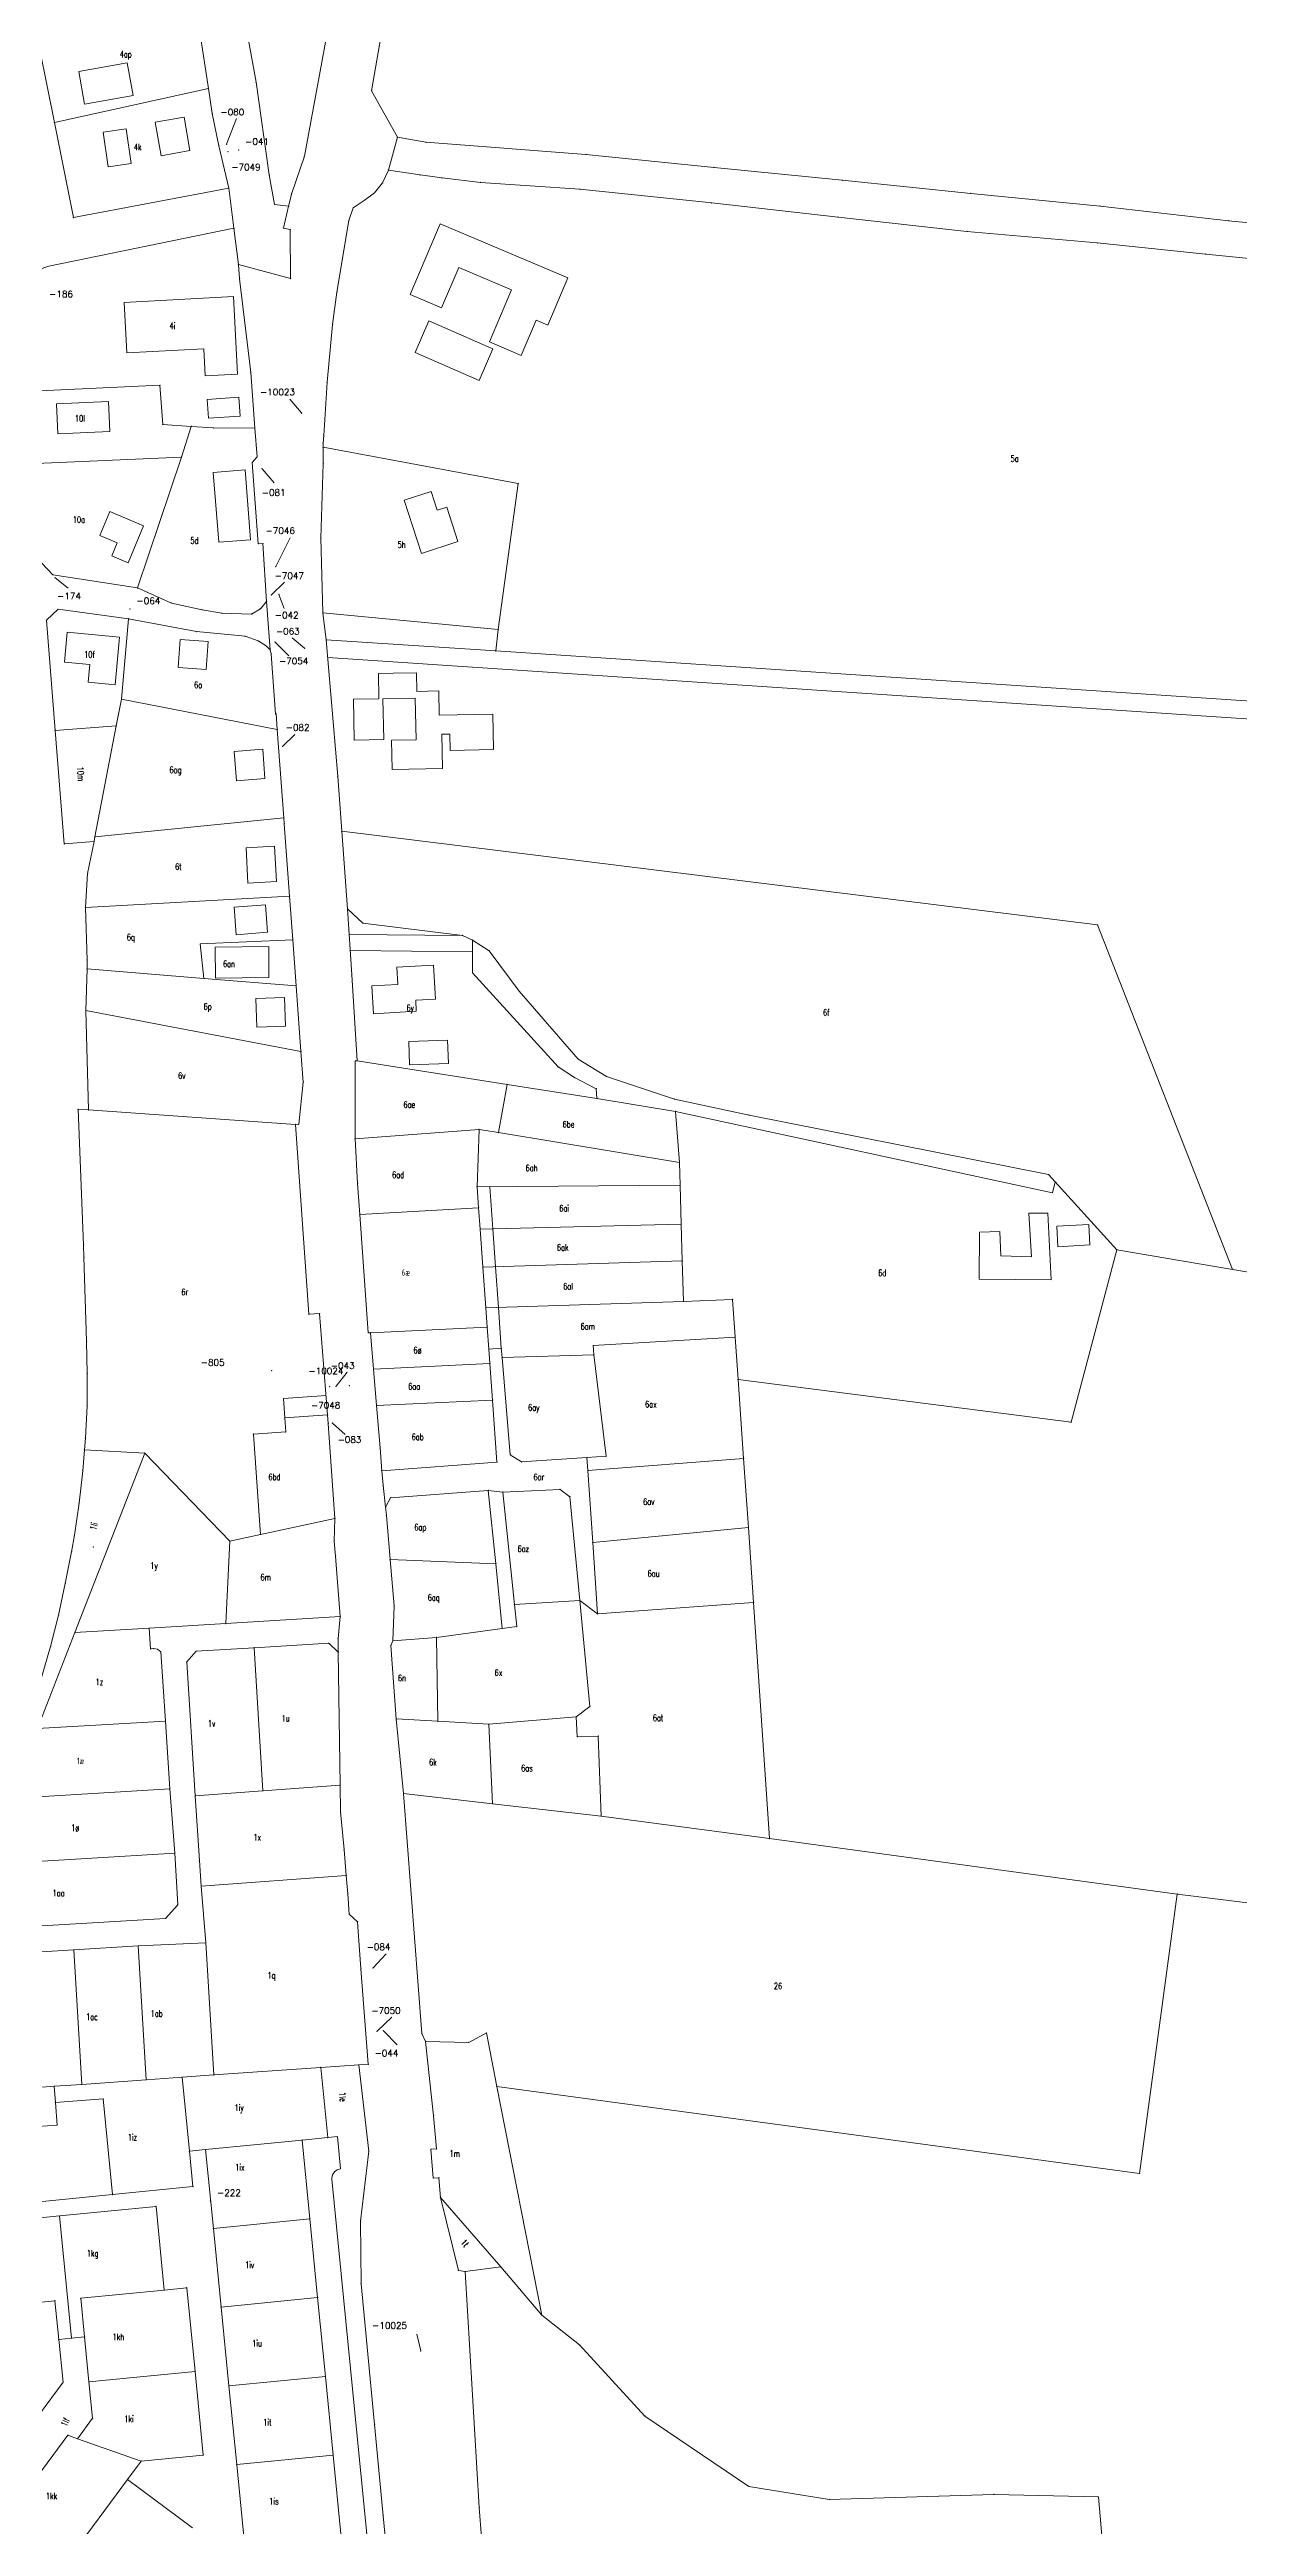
# Model space of a CAD drawing. Header units: millimetres. Extents: x 672113 to 680957, y 6130092 to 6137781.
# Drawn here: x 674894 to 675262, y 6130582 to 6131348 of the extents above; entities that cross this region are included whole.
import ezdxf

# ---------------------------------------------------------------- set-up
doc = ezdxf.new("R2010")
doc.units = ezdxf.units.MM
doc.header["$LTSCALE"] = 0.5
for name, color, linetype, lineweight in [('bygning', 1, 'Continuous', 5), ('MILJOE', 1, 'Continuous', 5), ('OPTAGETVEJ', 1, 'Continuous', 5), ('skel', 142, 'Continuous', 5), ('SKELKREDS', 1, 'Continuous', 5), ('SKELPKT', 1, 'Continuous', 5)]:
    doc.layers.add(name, color=color, linetype=linetype, lineweight=lineweight)
for name, color, linetype, lineweight, plot in [('FIKS_PILE', 9, 'Continuous', 5, False), ('FIKS_TEKST', 6, 'Continuous', 5, False), ('FIKSPUNKT', 1, 'Continuous', 5, False)]:
    doc.layers.add(name, color=color, linetype=linetype, lineweight=lineweight, plot=plot)
doc.layers.add('MATRNR', color=12, linetype='Continuous')
doc.styles.get("Standard").update_dxf_attribs({"font": 'romans.shx', "width": 0.75})

# ---------------------------------------------------------------- blocks, each defined once
blk = doc.blocks.new('270552_270552.DWG_FMEBLOCK24')
at = {"layer": 'FIKS_PILE', "color": 6}
blk.add_line((1.99, -1.59), (-1.99, 1.59), dxfattribs=at)
blk = doc.blocks.new('270552_270552.DWG_FMEBLOCK25')
at = {"layer": 'FIKS_PILE', "color": 6}
blk.add_line((1.88, -2.16), (-1.88, 2.16), dxfattribs=at)
blk = doc.blocks.new('270552_270552.DWG_FMEBLOCK26')
at = {"layer": 'FIKS_PILE', "color": 6}
blk.add_line((1.98, 1.92), (-1.98, -1.92), dxfattribs=at)
blk = doc.blocks.new('270552_270552.DWG_FMEBLOCK27')
at = {"layer": 'FIKS_PILE', "color": 6}
blk.add_line((2.12, -2.12), (-2.12, 2.12), dxfattribs=at)
blk = doc.blocks.new('270552_270552.DWG_FMEBLOCK28')
at = {"layer": 'FIKS_PILE', "color": 6}
blk.add_line((2.23, 4.45), (-2.23, -4.45), dxfattribs=at)
blk = doc.blocks.new('270552_270552.DWG_FMEBLOCK29')
at = {"layer": 'FIKS_PILE', "color": 6}
blk.add_line((0.8, -2.16), (-0.8, 2.16), dxfattribs=at)
blk = doc.blocks.new('270552_270552.DWG_FMEBLOCK30')
at = {"layer": 'FIKS_PILE', "color": 6}
blk.add_line((1.88, 1.79), (-1.88, -1.79), dxfattribs=at)
blk = doc.blocks.new('270552_270552.DWG_FMEBLOCK31')
at = {"layer": 'FIKS_PILE', "color": 6}
blk.add_line((-1.93, 1.59), (1.93, -1.59), dxfattribs=at)
blk = doc.blocks.new('270552_270552.DWG_FMEBLOCK39')
at = {"layer": 'FIKS_PILE', "color": 6}
blk.add_line((-0.61, 2.62), (0.61, -2.62), dxfattribs=at)
blk = doc.blocks.new('270552_270552.DWG_FMEBLOCK40')
at = {"layer": 'FIKS_PILE', "color": 6}
blk.add_line((2.11, -2.16), (-2.11, 2.16), dxfattribs=at)
blk = doc.blocks.new('270552_270552.DWG_FMEBLOCK41')
at = {"layer": 'FIKS_PILE', "color": 6}
blk.add_line((2.26, 2.16), (-2.26, -2.16), dxfattribs=at)
blk = doc.blocks.new('270552_270552.DWG_FMEBLOCK42')
at = {"layer": 'FIKS_PILE', "color": 6}
blk.add_line((2.01, 2.16), (-2.01, -2.16), dxfattribs=at)
blk = doc.blocks.new('270552_270552.DWG_FMEBLOCK45')
at = {"layer": 'FIKS_PILE', "color": 6}
blk.add_line((1.96, -1.71), (-1.96, 1.71), dxfattribs=at)
blk = doc.blocks.new('270552_270552.DWG_FMEBLOCK46')
at = {"layer": 'FIKS_PILE', "color": 6}
blk.add_line((1.69, 2.16), (-1.69, -2.16), dxfattribs=at)
blk = doc.blocks.new('270552_270552.DWG_FMEBLOCK64')
at = {"layer": 'FIKS_PILE', "color": 6}
blk.add_line((1.55, 3.96), (-1.55, -3.96), dxfattribs=at)
blk = doc.blocks.new('270552_270552.DWG_FMEBLOCK66')
at = {"layer": 'FIKS_PILE', "color": 6}
blk.add_line((-1.8, 2.16), (1.8, -2.16), dxfattribs=at)

msp = doc.modelspace()

# ---------------------------------------------------------------- linework, layer by layer
at = {"layer": 'bygning'}
for points in [[(674904.92, 6131331.58, 47.91), (674919.94, 6131334.24, 47.91), (674918.15, 6131344.35, 47.9), (674903.13, 6131341.69, 47.9)], [(674917.82, 6131323.85, 48.7), (674910.69, 6131322.83, 48.15), (674912.22, 6131312.11, 48.08), (674919.35, 6131313.13, 48.76)], [(674926.75, 6131325.96, 49.19), (674928.6, 6131315.56, 49.31), (674937.56, 6131317.15, 50.03), (674935.71, 6131327.55, 50.02)], [(675015.47, 6131268.52, 49.45), (675020.75, 6131280.99, 49.44), (675037.14, 6131274.05, 49.49), (675030.31, 6131257.93, 49.5), (675040.12, 6131253.77, 49.51), (675044.73, 6131264.65, 49.5), (675048.36, 6131263.11, 48.91), (675054.56, 6131277.75, 49.24), (675014.98, 6131294.51, 49.12), (675005.72, 6131272.65, 49.13)], [(674918.05, 6131254.57, 46.71), (674941.85, 6131255.85, 47.14), (674942.3, 6131247.45, 47.07), (674952.28, 6131247.99, 47.59), (674950.99, 6131271.97, 47.55), (674917.22, 6131270.15, 46.72)], [(675007.25, 6131254.69, 50.62), (675027.04, 6131246.05, 50.62), (675031.31, 6131255.84, 50.69), (675029.89, 6131256.46, 50.69), (675011.52, 6131264.48, 50.67)], [(674912.3, 6131239.47, 42.61), (674896.25, 6131238.73, 42.32), (674896.67, 6131229.46, 42.4), (674912.73, 6131230.21, 42.41)], [(674953.14, 6131235.01, 45.77), (674952.72, 6131240.85, 45.79), (674942.9, 6131240.14, 45.76), (674943.32, 6131234.3, 45.76)], [(674944.78, 6131217.55, 43.84), (674946.45, 6131195.96, 43.86), (674956.29, 6131196.72, 43.86), (674954.62, 6131218.31, 43.97)], [(675003.85, 6131208.92, 46.83), (675009.22, 6131192.46, 46.77), (675020.53, 6131196.16, 46.41), (675017.05, 6131206.82, 46.14), (675014.11, 6131205.86, 46.61), (675012.22, 6131211.65, 46.68)], [(674912.75, 6131205.47, 42.3), (674909.61, 6131198, 42.23), (674915.06, 6131195.71, 42.29), (674913.38, 6131191.7, 42.27), (674918.39, 6131189.59, 42.27), (674923.22, 6131201.07, 42.29)], [(674899.53, 6131168.1, 38.91), (674898.68, 6131158.84, 39.02), (674906.52, 6131158.12, 39.03), (674906.02, 6131152.61, 39.03), (674914.37, 6131151.85, 39.04), (674915.72, 6131166.61, 39)], [(674942.6, 6131156.59, 40.01), (674943.18, 6131165.24, 40.99), (674934.54, 6131165.82, 40.98), (674933.95, 6131157.17, 40.99)], [(674997.27, 6131147.5, 46.39), (675007.32, 6131147.7, 46.44), (675007.58, 6131134.81, 46.4), (674999.99, 6131134.66, 46.12), (675000.18, 6131125.59, 46.36), (675015.73, 6131125.9, 47.19), (675015.52, 6131136.53, 47.39), (675018.02, 6131136.58, 49.54), (675018.12, 6131131.47, 47.94), (675031.54, 6131131.74, 47.97), (675031.32, 6131142.77, 47.55), (675014.75, 6131142.44, 47.05), (675014.6, 6131149.9, 46.27), (675007.76, 6131149.77, 46.88), (675007.64, 6131155.57, 46.67), (675000.42, 6131155.43, 46.65), (674995.9, 6131155.34, 46.64), (674996.06, 6131147.5, 46.88), (674988.13, 6131147.35, 46.17), (674988.38, 6131134.66, 46.19), (674997.53, 6131134.84, 46.19)], [(674960.1, 6131131.87, 42.65), (674951.29, 6131131.21, 42.67), (674951.97, 6131122.14, 42.68), (674960.78, 6131122.8, 42.69)], [(674963.72, 6131101.87, 41.44), (674954.92, 6131101.4, 41.49), (674955.51, 6131090.42, 41.5), (674964.3, 6131090.89, 41.5)], [(674960.89, 6131083.71, 42.1), (674951.22, 6131082.97, 42.02), (674951.87, 6131074.47, 41.89), (674961.54, 6131075.21, 42.26)], [(674945.39, 6131070.6, 38.28), (674945.49, 6131061.03, 38.39), (674962.02, 6131061.21, 39.53), (674961.92, 6131070.78, 39.63)], [(674994.37, 6131050, 42.59), (675007.63, 6131050.76, 42.67), (675007.44, 6131054.2, 42.65), (675013.55, 6131054.55, 42.29), (675012.95, 6131065.06, 41.74), (675001.63, 6131064.41, 42.27), (675001.94, 6131059.06, 42.66), (674993.88, 6131058.59, 42.61)], [(674967.12, 6131046.15, 39.6), (674966.86, 6131055, 39.59), (674957.96, 6131054.74, 39.1), (674958.21, 6131045.89, 39.13)], [(675005.56, 6131034.16, 40.66), (675017.56, 6131034.65, 40.66), (675017.26, 6131041.87, 40.66), (675005.26, 6131041.38, 40.66)], [(675181.93, 6130982.4, 49.23), (675181.88, 6130967.86, 49.24), (675204.13, 6130967.62, 49.49), (675203.09, 6130988.32, 49.5), (675197.22, 6130988.23, 49.49), (675198.04, 6130974.75, 49.5), (675188.62, 6130975.12, 49.5), (675188.23, 6130982.58, 49.49)], [(675206.24, 6130977.86, 51.11), (675216.16, 6130978.45, 51.11), (675215.79, 6130984.8, 51.11), (675205.87, 6130984.22, 51.1)]]:
    msp.add_polyline3d(points, close=True, dxfattribs=at)
at = {"layer": 'FIKSPUNKT', "color": 6}
for p in [(674948.89, 6131319.11), (674949.33, 6131316.78), (674952.61, 6131317.39), (674972.16, 6131235.89), (674959.87, 6131218.73), (674964.07, 6131188.36), (674895.78, 6131185.01), (674962.78, 6131179.65), (674965.08, 6131179.84), (674918.99, 6131175.25), (674963.86, 6131165.11), (674973.08, 6131163.13), (674966.27, 6131132.79), (674962.86, 6130939.51), (674980.83, 6130934.55), (674982.78, 6130934.7), (674986.85, 6130934.89), (674981.66, 6130923.29), (674907.59, 6130884.97), (674994.19, 6130754.63), (674995.48, 6130735.08), (674997.45, 6130735.2), (674943.9, 6130682.5), (675009.02, 6130636.06)]:
    msp.add_point(p, dxfattribs=at)
at = {"layer": 'MILJOE', "color": 7}
for points in [[(674888.81, 6131242.74), (674928.24, 6131244.52), (674929.13, 6131232.4), (674937.97, 6131231.8), (674944.79, 6131231.34), (674957.59, 6131231.27), (674956.36, 6131248.49), (674952.89, 6131277.49), (674952.55, 6131281.93), (674951.15, 6131293.1), (674893.83, 6131281.39), (674892.29, 6131280.91), (674890.88, 6131280.13), (674889.66, 6131279.08), (674888.67, 6131277.81), (674887.95, 6131276.37), (674887.54, 6131274.81), (674887.45, 6131273.2)], [(674977.67, 6130957.22), (674974.4, 6130956.99), (674970.18, 6131015.74), (674906.1, 6131020.23), (674902.91, 6131020.45), (674904.61, 6130978.42), (674904.71, 6130974.61), (674905.54, 6130948.64), (674905.78, 6130938.65), (674905.68, 6130928.65), (674905.18, 6130918.6), (674904.88, 6130914.99), (674923.55, 6130914.02), (674949.93, 6130886.78), (674959.41, 6130888.83), (674957.22, 6130919.89), (674967.23, 6130920.57), (674966.92, 6130924.9), (674980.16, 6130925.82)], [(674980.37, 6130923.19), (674980.16, 6130925.82), (674966.92, 6130924.9), (674967.23, 6130920.57), (674957.22, 6130919.89), (674959.41, 6130888.83), (674982.44, 6130893.82)]]:
    msp.add_lwpolyline(points, close=True, dxfattribs=at)
at = {"layer": 'OPTAGETVEJ', "color": 8}
for p, q in [((675032.21, 6131162.28), (674979.76, 6131165.78)), ((674980.27, 6131160.25), (674980.22, 6131160.26)), ((675504.45, 6131125.34), (674980.27, 6131160.25)), ((674986.91, 6131074.57), (675021.9, 6131074.23)), ((674987.23, 6131069.57), (675025, 6131069.2)), ((675087.87, 6131019.76), (675204.56, 6130994.6)), ((675031.33, 6130983.44), (675030.43, 6130996.42)), ((675204.56, 6130994.6), (675205.35, 6130997.97)), ((675032.15, 6130971.68), (675031.33, 6130983.44)), ((675033.03, 6130959.13), (675032.15, 6130971.68)), ((675033.91, 6130946.48), (675033.03, 6130959.13)), ((674979.68, 6130931.81), (674966.49, 6130930.89)), ((674966.92, 6130924.9), (674966.49, 6130930.89)), ((675034.16, 6130859.69), (675032.28, 6130879.75)), ((674980.2, 6130702.17), (674983.18, 6130702.47)), ((674984.17, 6130692.52), (674983.18, 6130702.47)), ((674981.67, 6130690.63), (674981.46, 6130689.56)), ((674981.48, 6130689.24), (674981.46, 6130689.56)), ((674981.48, 6130689.24), (674995.29, 6130549.39)), ((674982.25, 6130691.55), (674981.67, 6130690.63)), ((674983.12, 6130692.21), (674982.25, 6130691.55)), ((674984.17, 6130692.52), (674983.12, 6130692.21))]:
    msp.add_line(p, q, dxfattribs=at)
at = {"layer": 'skel', "color": 40}
for p, q in [((674941.89, 6131427), (674958, 6131338.3)), ((674939.31, 6131362.51), (674943.27, 6131336.43)), ((674888.75, 6131360.08), (674895.59, 6131325.84)), ((674997.44, 6131356.99), (674993.77, 6131335.7)), ((674979.85, 6131352.41), (674972.99, 6131315.42)), ((674943.27, 6131336.43), (674895.59, 6131325.84)), ((674943.27, 6131336.43), (674944.45, 6131328.67)), ((674958, 6131338.3), (674962.1, 6131309.62)), ((674993.77, 6131335.7), (675001.76, 6131321.36)), ((674895.59, 6131325.84), (674901.46, 6131296.45)), ((674944.45, 6131328.67), (674946.53, 6131318.67)), ((674949.58, 6131305.56), (674946.53, 6131318.67)), ((675001.76, 6131321.36), (674998.98, 6131311.13)), ((675001.76, 6131321.36), (675010.58, 6131319.73)), ((675010.58, 6131319.73), (675060.15, 6131315.97)), ((674962.1, 6131309.62), (674963.75, 6131300.49)), ((674969.05, 6131303.95), (674972.99, 6131315.42)), ((674998.98, 6131311.13), (674997.17, 6131307.18)), ((675008.81, 6131309.61), (674998.98, 6131311.13)), ((675015.6, 6131308.69), (675008.81, 6131309.61)), ((675027.48, 6131307.33), (675015.6, 6131308.69)), ((675060.15, 6131315.97), (675099.8, 6131311.96)), ((675099.8, 6131311.96), (675139.49, 6131308)), ((674901.46, 6131296.45), (674949.58, 6131305.56)), ((674951.15, 6131293.1), (674949.58, 6131305.56)), ((674968.09, 6131299.95), (674969.05, 6131303.95)), ((674991.5, 6131301.74), (674988.09, 6131299.49)), ((674994.69, 6131304.13), (674991.5, 6131301.74)), ((674997.17, 6131307.18), (674994.69, 6131304.13)), ((675027.48, 6131307.33), (675058.29, 6131305.2)), ((675099.07, 6131300.98), (675058.29, 6131305.2)), ((675138.21, 6131296.57), (675099.07, 6131300.98)), ((675139.49, 6131308), (675179.28, 6131303.92)), ((675179.28, 6131303.92), (675219.28, 6131299.98)), ((674951.15, 6131293.1), (674893.83, 6131281.39)), ((674952.55, 6131281.93), (674951.15, 6131293.1)), ((674963.75, 6131300.49), (674968.09, 6131299.95)), ((674966.46, 6131293.17), (674968.09, 6131299.95)), ((674968.62, 6131292.7), (674966.46, 6131293.17)), ((674986.76, 6131295.54), (674983.03, 6131273.37)), ((674988.09, 6131299.49), (674986.76, 6131295.54)), ((675178.06, 6131292.13), (675138.21, 6131296.57)), ((675219.28, 6131299.98), (675259.07, 6131295.45)), ((675259.07, 6131295.45), (675294.65, 6131292.06)), ((674968.62, 6131292.7), (674968.72, 6131277.53)), ((675218.41, 6131288.6), (675178.06, 6131292.13)), ((675252.03, 6131285.12), (675218.41, 6131288.6)), ((674952.89, 6131277.49), (674952.55, 6131281.93)), ((674968.72, 6131277.53), (674952.55, 6131281.93)), ((675277.99, 6131282.48), (675252.03, 6131285.12)), ((674956.36, 6131248.49), (674952.89, 6131277.49)), ((674981.71, 6131263.36), (674983.03, 6131273.37)), ((674980, 6131245.48), (674981.71, 6131263.36)), ((674957.59, 6131231.27), (674956.36, 6131248.49)), ((674888.81, 6131242.74), (674928.24, 6131244.52)), ((674928.24, 6131244.52), (674929.13, 6131232.4)), ((674978.95, 6131228.98), (674980, 6131245.48)), ((674929.13, 6131232.4), (674937.97, 6131231.8)), ((674937.97, 6131231.8), (674934.89, 6131222.3)), ((674937.97, 6131231.8), (674944.79, 6131231.34)), ((674944.79, 6131231.34), (674957.59, 6131231.27)), ((674958.31, 6131222.34), (674957.59, 6131231.27)), ((674978.77, 6131226.65), (674978.95, 6131228.98)), ((674978.78, 6131225.39), (674978.77, 6131226.65)), ((674978.81, 6131220.27), (674978.78, 6131225.39)), ((675039.17, 6131214.11), (674978.78, 6131225.39)), ((674934.89, 6131222.3), (674889.95, 6131220.27)), ((674934.89, 6131222.3), (674921.28, 6131181.8)), ((674956.85, 6131220.57), (674958.31, 6131222.34)), ((674956.85, 6131220.57), (674958.71, 6131195.45)), ((674978.11, 6131197.25), (674978.81, 6131220.27)), ((675033.01, 6131168.91), (675039.17, 6131214.11)), ((674958.71, 6131195.45), (674960.15, 6131195.55)), ((674960.15, 6131195.55), (674961.3, 6131177.56)), ((674978.73, 6131174.13), (674978.11, 6131197.25)), ((674891.63, 6131189.53), (674895.14, 6131185.88)), ((674895.14, 6131185.88), (674921.28, 6131181.8)), ((674921.28, 6131181.8), (674931.87, 6131177.1)), ((674896.73, 6131175.19), (674893.13, 6131171.79)), ((674893.13, 6131171.79), (674895.81, 6131137.65)), ((674918.55, 6131172.28), (674896.73, 6131175.19)), ((674918.55, 6131172.28), (674916.41, 6131147.36)), ((674918.55, 6131172.28), (674939.54, 6131168.27)), ((674931.87, 6131177.1), (674941.31, 6131175.03)), ((674941.31, 6131175.03), (674947.46, 6131173.98)), ((674956.58, 6131173.7), (674947.46, 6131173.98)), ((674959.36, 6131175.36), (674956.58, 6131173.7)), ((674961.3, 6131177.56), (674959.36, 6131175.36)), ((674961.3, 6131177.56), (674962.36, 6131162.69)), ((674979.76, 6131165.78), (674978.73, 6131174.13)), ((675033.01, 6131168.91), (674978.73, 6131174.13)), ((674939.54, 6131168.27), (674954.64, 6131166.82)), ((674954.64, 6131166.82), (674958.7, 6131165.42)), ((674958.7, 6131165.42), (674961.17, 6131163.85)), ((674961.17, 6131163.85), (674962.36, 6131162.69)), ((674962.36, 6131162.69), (674962.71, 6131161.32)), ((674983.3, 6131123.48), (674979.76, 6131165.78)), ((675032.21, 6131162.28), (675033.01, 6131168.91)), ((674962.71, 6131161.32), (674964.07, 6131142.82)), ((675369.64, 6131139.81), (675032.21, 6131162.28)), ((674916.41, 6131147.36), (674914.74, 6131139.1)), ((674916.41, 6131147.36), (674964.58, 6131137.97)), ((674964.07, 6131142.82), (674964.22, 6131142.83)), ((674964.22, 6131142.83), (674964.58, 6131137.97)), ((674914.74, 6131139.1), (674895.81, 6131137.65)), ((674898.65, 6131102.59), (674895.81, 6131137.65)), ((674914.74, 6131139.1), (674908.13, 6131104.74)), ((674964.58, 6131137.97), (674966.6, 6131110.67)), ((674984.56, 6131106.5), (674983.3, 6131123.48)), ((674908.13, 6131104.74), (674966.6, 6131110.67)), ((674966.6, 6131110.67), (674966.73, 6131108.81)), ((674898.65, 6131102.59), (674907.86, 6131103.3)), ((674907.86, 6131103.3), (674905.86, 6131093.46)), ((674908.13, 6131104.74), (674907.86, 6131103.3)), ((674966.73, 6131108.81), (674968.38, 6131086.43)), ((674986.36, 6131082.46), (674984.56, 6131106.5)), ((674984.56, 6131106.5), (675218.52, 6131077.51)), ((674905.86, 6131093.46), (674905.2, 6131082.86)), ((674968.38, 6131086.43), (674905.2, 6131082.86)), ((674968.38, 6131086.43), (674969.37, 6131072.91)), ((674905.2, 6131082.86), (674905.72, 6131066.6)), ((674987.66, 6131062.01), (674986.36, 6131082.46)), ((674986.36, 6131082.46), (674991.09, 6131078.05)), ((674940.73, 6131071.6), (674969.37, 6131072.91)), ((674941.89, 6131060.96), (674940.73, 6131071.6)), ((674969.37, 6131072.91), (674970.42, 6131058.65)), ((674991.09, 6131078.05), (675021.9, 6131074.23)), ((675021.9, 6131074.23), (675025.06, 6131072.81)), ((675025.03, 6131062.66), (675025.06, 6131072.81)), ((675025.06, 6131072.81), (675030.16, 6131069.49)), ((675218.52, 6131077.51), (675260.32, 6130970.88)), ((674905.7, 6131063.88), (674905.37, 6131050.97)), ((674905.72, 6131066.6), (674905.7, 6131063.88)), ((674941.89, 6131060.96), (674905.7, 6131063.88)), ((675030.16, 6131069.49), (675039.47, 6131056.99)), ((674970.42, 6131058.65), (674941.89, 6131060.96)), ((674970.42, 6131058.65), (674971.91, 6131038.31)), ((674989.31, 6131035.46), (674987.66, 6131062.01)), ((675051.5, 6131033.56), (675025.03, 6131062.66)), ((675039.47, 6131056.99), (675057.77, 6131035.96)), ((674905.37, 6131050.97), (674971.91, 6131038.31)), ((674905.37, 6131050.97), (674906.1, 6131020.23)), ((674971.91, 6131038.31), (674972.61, 6131028.83)), ((674988.68, 6131011.27), (674988.71, 6131035.38)), ((674988.71, 6131035.38), (674989.31, 6131035.46)), ((674989.31, 6131035.46), (675035.72, 6131028.15)), ((675056.62, 6131030.24), (675051.5, 6131033.56)), ((675057.77, 6131035.96), (675066.49, 6131030.62)), ((674972.61, 6131028.83), (674971.22, 6131015.81)), ((675035.72, 6131028.15), (675033.02, 6131013.23)), ((675035.72, 6131028.15), (675063.55, 6131023.77)), ((675063.33, 6131026.81), (675056.62, 6131030.24)), ((675063.55, 6131023.77), (675063.33, 6131026.81)), ((675066.49, 6131030.62), (675087.54, 6131023.58)), ((674902.91, 6131020.45), (674904.61, 6130978.42)), ((674906.1, 6131020.23), (674902.91, 6131020.45)), ((674906.1, 6131020.23), (674970.18, 6131015.74)), ((675063.55, 6131023.77), (675087.87, 6131019.76)), ((675087.54, 6131023.58), (675110.64, 6131018.63)), ((675087.87, 6131019.76), (675089.06, 6131003.99)), ((675110.64, 6131018.63), (675203.38, 6131000.2)), ((674971.22, 6131015.81), (674970.18, 6131015.74)), ((674970.18, 6131015.74), (674974.4, 6130956.99)), ((674988.68, 6131011.27), (675027.04, 6131014.21)), ((674989.44, 6130997.5), (674988.68, 6131011.27)), ((675026.46, 6130996.44), (675027.04, 6131014.21)), ((675027.04, 6131014.21), (675033.02, 6131013.23)), ((675033.02, 6131013.23), (675089.06, 6131003.99)), ((675089.06, 6131003.99), (675089.26, 6130996.93)), ((674990.13, 6130987.83), (674989.44, 6130997.5)), ((675026.46, 6130996.44), (675089.26, 6130996.93)), ((675026.46, 6130996.44), (675026.92, 6130989.98)), ((675089.26, 6130996.93), (675089.61, 6130984.83)), ((675203.38, 6131000.2), (675224.52, 6130976.96)), ((674990.13, 6130987.83), (675026.92, 6130989.98)), ((674992.74, 6130951.24), (674990.13, 6130987.83)), ((675027.4, 6130983.35), (675026.92, 6130989.98)), ((675089.61, 6130984.83), (675027.4, 6130983.35)), ((675028.25, 6130971.56), (675027.4, 6130983.35)), ((675089.61, 6130984.83), (675089.93, 6130973.5)), ((674904.61, 6130978.42), (674904.71, 6130974.61)), ((674904.71, 6130974.61), (674905.54, 6130948.64)), ((675089.93, 6130973.5), (675028.25, 6130971.56)), ((675029.16, 6130959.01), (675028.25, 6130971.56)), ((675089.93, 6130973.5), (675090.29, 6130960.96)), ((675224.52, 6130976.96), (675210.31, 6130923.58)), ((675260.32, 6130970.88), (675224.52, 6130976.96)), ((675483.36, 6130933.37), (675260.32, 6130970.88)), ((674974.4, 6130956.99), (674977.67, 6130957.22)), ((674977.67, 6130957.22), (674980.16, 6130925.82)), ((675090.29, 6130960.96), (675029.16, 6130959.01)), ((675029.59, 6130953), (675029.16, 6130959.01)), ((675105.52, 6130961.57), (675090.29, 6130960.96)), ((675105.52, 6130961.57), (675106.33, 6130949.92)), ((674905.54, 6130948.64), (674905.78, 6130938.65)), ((674993.48, 6130951.29), (674992.74, 6130951.24)), ((674993.48, 6130951.29), (675029.59, 6130953)), ((674994.41, 6130940.03), (674993.48, 6130951.29)), ((675030.08, 6130946.2), (675029.59, 6130953)), ((675062.4, 6130947.29), (675106.33, 6130949.92)), ((675106.33, 6130949.92), (675107.24, 6130936.82)), ((674994.41, 6130940.03), (675030.4, 6130941.71)), ((675033.91, 6130946.48), (675030.08, 6130946.2)), ((675030.4, 6130941.71), (675030.08, 6130946.2)), ((675031.22, 6130930.42), (675030.4, 6130941.71)), ((675033.91, 6130946.48), (675034.16, 6130943.56)), ((675062.62, 6130944.46), (675034.16, 6130943.56)), ((675036.7, 6130913.49), (675034.16, 6130943.56)), ((675062.62, 6130944.46), (675062.4, 6130947.29)), ((675062.62, 6130944.46), (675066.37, 6130913.04)), ((674905.78, 6130938.65), (674905.68, 6130928.65)), ((674995.34, 6130928.72), (674994.41, 6130940.03)), ((675108.94, 6130912.35), (675107.24, 6130936.82)), ((675210.31, 6130923.58), (675107.24, 6130936.82)), ((674905.68, 6130928.65), (674905.18, 6130918.6)), ((674966.92, 6130924.9), (674980.16, 6130925.82)), ((674980.16, 6130925.82), (674980.37, 6130923.19)), ((674995.34, 6130928.72), (675031.22, 6130930.42)), ((674995.34, 6130928.72), (674996.41, 6130915.6)), ((675032.6, 6130911.23), (675031.22, 6130930.42)), ((674904.88, 6130914.99), (674905.18, 6130918.6)), ((674957.22, 6130919.89), (674967.23, 6130920.57)), ((674959.41, 6130888.83), (674957.22, 6130919.89)), ((674967.23, 6130920.57), (674966.92, 6130924.9)), ((674980.37, 6130923.19), (674982.44, 6130893.82)), ((674923.55, 6130914.02), (674901.92, 6130858.45)), ((674904.36, 6130908.56), (674904.88, 6130914.99)), ((674904.88, 6130914.99), (674923.55, 6130914.02)), ((674949.93, 6130886.78), (674923.55, 6130914.02)), ((674996.41, 6130915.6), (674996.93, 6130908.57)), ((674996.93, 6130908.57), (675032.6, 6130911.23)), ((675036.7, 6130913.49), (675040.23, 6130911.27)), ((675040.23, 6130911.27), (675060.45, 6130912.64)), ((675066.37, 6130913.04), (675060.45, 6130912.64)), ((675060.45, 6130912.64), (675060.73, 6130908.61)), ((675108.94, 6130912.35), (675060.73, 6130908.61)), ((675110.42, 6130890.98), (675108.94, 6130912.35)), ((674903.21, 6130898.55), (674904.36, 6130908.56)), ((674996.93, 6130908.57), (674997.32, 6130904.04)), ((674997.32, 6130904.04), (674998.09, 6130897.23)), ((674999.64, 6130900.2), (675029.92, 6130902.49)), ((675032.28, 6130879.75), (675029.92, 6130902.49)), ((675029.92, 6130902.49), (675034.43, 6130901.93)), ((675052.15, 6130902.77), (675034.43, 6130901.93)), ((675052.15, 6130902.77), (675055.19, 6130900.53)), ((675062.25, 6130886.34), (675060.73, 6130908.61)), ((674901.76, 6130888.58), (674903.21, 6130898.55)), ((674999.64, 6130900.2), (674998.09, 6130897.23)), ((674998.09, 6130897.23), (674998.36, 6130894.79)), ((674998.36, 6130894.79), (674999.52, 6130881.12)), ((675034.43, 6130901.93), (675038.02, 6130867.11)), ((675055.19, 6130900.53), (675058.25, 6130868.39)), ((674900.92, 6130883.5), (674901.76, 6130888.58)), ((674948.62, 6130861.27), (674949.93, 6130886.78)), ((674959.41, 6130888.83), (674949.93, 6130886.78)), ((674982.44, 6130893.82), (674959.41, 6130888.83)), ((674982.44, 6130893.82), (674982.21, 6130886.78)), ((674982.21, 6130886.78), (674982.61, 6130882.15)), ((675110.42, 6130890.98), (675062.25, 6130886.34)), ((675112.04, 6130867.74), (675110.42, 6130890.98)), ((674900.92, 6130883.5), (674898.97, 6130873.7)), ((674982.61, 6130882.15), (674984.1, 6130863.41)), ((674999.52, 6130881.12), (675032.28, 6130879.75)), ((674999.52, 6130881.12), (675000.75, 6130866.74)), ((675063.76, 6130864.26), (675062.25, 6130886.34)), ((674898.97, 6130873.7), (674896.89, 6130863.89)), ((674896.89, 6130863.89), (674894.41, 6130854.19)), ((675000.75, 6130866.74), (675000.4, 6130855.94)), ((675058.25, 6130868.39), (675038.02, 6130867.11)), ((675038.72, 6130860.3), (675038.02, 6130867.11)), ((675063.76, 6130864.26), (675058.25, 6130868.39)), ((675061.37, 6130835.58), (675058.25, 6130868.39)), ((675112.04, 6130867.74), (675063.76, 6130864.26)), ((675116.93, 6130794.71), (675112.04, 6130867.74)), ((674890.37, 6130828.73), (674901.92, 6130858.45)), ((674924.91, 6130859.82), (674901.92, 6130858.45)), ((674924.91, 6130859.82), (674948.62, 6130861.27)), ((674924.91, 6130859.82), (674925.34, 6130853.43)), ((674984.1, 6130863.41), (674948.62, 6130861.27)), ((674984.1, 6130863.41), (674983.41, 6130856.59)), ((674983.41, 6130856.59), (674983.46, 6130852.43)), ((675000.4, 6130855.94), (675013.88, 6130856.95)), ((675038.72, 6130860.3), (675013.88, 6130856.95)), ((675013.88, 6130856.95), (675014.34, 6130831.03)), ((674894.41, 6130854.19), (674891.63, 6130844.59)), ((674925.34, 6130853.43), (674926.34, 6130853.5)), ((674926.34, 6130853.5), (674927.51, 6130853.28)), ((674927.51, 6130853.28), (674928.51, 6130852.49)), ((674928.51, 6130852.49), (674929.95, 6130831.09)), ((674936.58, 6130849.4), (674939.43, 6130852.66)), ((674939.2, 6130807.93), (674936.58, 6130849.4)), ((674939.43, 6130852.66), (674957.4, 6130853.76)), ((674957.4, 6130853.76), (674980.5, 6130855.17)), ((674960.13, 6130809.49), (674957.4, 6130853.76)), ((674980.5, 6130855.17), (674983.46, 6130852.43)), ((674983.46, 6130852.43), (674984.02, 6130811.26)), ((675000.4, 6130855.94), (674999.76, 6130854.44)), ((674999.76, 6130854.44), (675001.44, 6130831.8)), ((675057.12, 6130832.4), (675061.37, 6130835.58)), ((674890.37, 6130828.73), (674929.95, 6130831.09)), ((674929.95, 6130831.09), (674931.32, 6130810.14)), ((675001.44, 6130831.8), (675003.71, 6130808.65)), ((675014.34, 6130831.03), (675001.44, 6130831.8)), ((675030.06, 6130830.08), (675014.34, 6130831.03)), ((675057.12, 6130832.4), (675030.06, 6130830.08)), ((675030.06, 6130830.08), (675031.22, 6130805.5)), ((675057.12, 6130832.4), (675057.47, 6130826.29)), ((675057.47, 6130826.29), (675063.95, 6130826.43)), ((675063.95, 6130826.43), (675064.83, 6130801.65)), ((674931.32, 6130810.14), (674882.01, 6130807.15)), ((674931.32, 6130810.14), (674932.83, 6130790.19)), ((674960.13, 6130809.49), (674984.02, 6130811.26)), ((674984.02, 6130811.26), (674984.18, 6130802.95)), ((674939.2, 6130807.93), (674960.13, 6130809.49)), ((674940.48, 6130787.96), (674939.2, 6130807.93)), ((674984.18, 6130802.95), (674985.25, 6130791.29)), ((675003.71, 6130808.65), (675009.33, 6130734.42)), ((675003.71, 6130808.65), (675031.22, 6130805.5)), ((675064.83, 6130801.65), (675031.22, 6130805.5)), ((675116.93, 6130794.71), (675064.83, 6130801.65)), ((675243.18, 6130777.54), (675116.93, 6130794.71)), ((674874.08, 6130786.69), (674932.83, 6130790.19)), ((674932.83, 6130790.19), (674933.78, 6130774.22)), ((674940.48, 6130787.96), (674941.07, 6130779.98)), ((674985.25, 6130791.29), (674985.93, 6130783.32)), ((674941.07, 6130779.98), (674985.93, 6130783.32)), ((674941.07, 6130779.98), (674942.45, 6130762.41)), ((674985.93, 6130783.32), (674986.41, 6130777.62)), ((674933.78, 6130774.22), (674930.03, 6130769.98)), ((674986.41, 6130777.62), (674986.84, 6130771.32)), ((675231.55, 6130691.07), (675243.18, 6130777.54)), ((675243.18, 6130777.54), (675485.2, 6130747.25)), ((674930.03, 6130769.98), (674879.57, 6130766.96)), ((674986.84, 6130771.32), (674989.42, 6130768.95)), ((674989.42, 6130768.95), (674990.5, 6130754.36)), ((674881.61, 6130759.05), (674901.57, 6130760.26)), ((674901.57, 6130760.26), (674921.53, 6130761.46)), ((674904.08, 6130718.59), (674901.57, 6130760.26)), ((674921.53, 6130761.46), (674942.45, 6130762.41)), ((674924.03, 6130720.04), (674921.53, 6130761.46)), ((674942.45, 6130762.41), (674944.97, 6130721.55)), ((674990.5, 6130754.36), (674992.73, 6130724.83)), ((675009.33, 6130734.42), (675010.5, 6130731.94)), ((675023.84, 6130731.6), (675029.31, 6130734.55)), ((675029.31, 6130734.55), (675032.54, 6130717.94)), ((675010.5, 6130731.94), (675023.84, 6130731.6)), ((675012.96, 6130708.91), (675010.5, 6130731.94)), ((674884.13, 6130717.14), (674895.53, 6130718.02)), ((674904.08, 6130718.59), (674895.53, 6130718.02)), ((674895.53, 6130718.02), (674895.92, 6130713.04)), ((674924.03, 6130720.04), (674904.08, 6130718.59)), ((674935.14, 6130720.84), (674924.03, 6130720.04)), ((674935.14, 6130720.84), (674944.97, 6130721.55)), ((674937.41, 6130697.95), (674935.14, 6130720.84)), ((674944.97, 6130721.55), (674978.05, 6130723.87)), ((674989.79, 6130724.64), (674978.05, 6130723.87)), ((674978.05, 6130723.87), (674980.2, 6130702.17)), ((674992.73, 6130724.83), (674989.79, 6130724.64)), ((674989.79, 6130724.64), (674992.88, 6130697.99)), ((674910.69, 6130714.1), (674895.92, 6130713.04)), ((674895.92, 6130713.04), (674896.41, 6130706.05)), ((674910.69, 6130714.1), (674913.62, 6130684.54)), ((675032.54, 6130717.94), (675231.55, 6130691.07)), ((675032.54, 6130717.94), (675046.53, 6130647.16)), ((674896.41, 6130706.05), (674884.44, 6130705.17)), ((675013.83, 6130698.66), (675012.96, 6130708.91)), ((674942.39, 6130698.44), (674937.41, 6130697.95)), ((674937.41, 6130697.95), (674938.49, 6130687)), ((674972.24, 6130701.39), (674942.39, 6130698.44)), ((674942.39, 6130698.44), (674944.8, 6130674.06)), ((674980.2, 6130702.17), (674972.24, 6130701.39)), ((674972.24, 6130701.39), (674974.65, 6130677.01)), ((674992.88, 6130697.99), (674990.39, 6130676.33)), ((675012.13, 6130698.53), (675013.83, 6130698.66)), ((675012.86, 6130689.61), (675012.13, 6130698.53)), ((675014.61, 6130689.75), (675012.86, 6130689.61)), ((675015.11, 6130683.6), (675014.61, 6130689.75)), ((674913.62, 6130684.54), (674886.75, 6130681.88)), ((674927.05, 6130680.85), (674897.19, 6130677.89)), ((674913.62, 6130684.54), (674938.49, 6130687)), ((674927.05, 6130680.85), (674929.6, 6130654.97)), ((675020.64, 6130661.06), (675015.11, 6130683.6)), ((675033.79, 6130662.12), (675015.11, 6130683.6)), ((674897.19, 6130677.89), (674867.33, 6130674.94)), ((674897.19, 6130677.89), (674900.93, 6130640.08)), ((674944.8, 6130674.06), (674974.65, 6130677.01)), ((674944.8, 6130674.06), (674947.21, 6130649.68)), ((674974.65, 6130677.01), (674977.06, 6130652.63)), ((674990.39, 6130676.33), (674990.55, 6130656.9)), ((674990.55, 6130656.9), (674994.7, 6130613.38)), ((675022.77, 6130660.7), (675020.64, 6130661.06)), ((675022.77, 6130660.7), (675033.79, 6130662.12)), ((675027.13, 6130587.63), (675022.77, 6130660.7)), ((675046.53, 6130647.16), (675033.79, 6130662.12)), ((674895.77, 6130651.63), (674869.9, 6130649.07)), ((674896.95, 6130639.69), (674895.77, 6130651.63)), ((674929.6, 6130654.97), (674903.73, 6130652.41)), ((674903.73, 6130652.41), (674904.91, 6130640.47)), ((674929.6, 6130654.97), (674936.57, 6130655.66)), ((674936.57, 6130655.66), (674939.13, 6130629.79)), ((674947.21, 6130649.68), (674977.06, 6130652.63)), ((674947.21, 6130649.68), (674949.62, 6130625.3)), ((674977.06, 6130652.63), (674979.47, 6130628.25)), ((675046.53, 6130647.16), (675058.13, 6130638.01)), ((674896.95, 6130639.69), (674900.93, 6130640.08)), ((674898.26, 6130626.45), (674896.95, 6130639.69)), ((674900.93, 6130640.08), (674904.91, 6130640.47)), ((674904.91, 6130640.47), (674906.29, 6130626.54)), ((675058.13, 6130638.01), (675078.38, 6130615.98)), ((674890.99, 6130616.59), (674898.26, 6130626.45)), ((674939.13, 6130629.79), (674906.29, 6130626.54)), ((674906.29, 6130626.54), (674907.4, 6130615.3)), ((674939.13, 6130629.79), (674941.69, 6130603.91)), ((674949.62, 6130625.3), (674979.47, 6130628.25)), ((674979.47, 6130628.25), (674981.88, 6130603.87)), ((674949.62, 6130625.3), (674952.03, 6130600.92)), ((674907.4, 6130615.3), (674902.75, 6130608.96)), ((674994.7, 6130613.38), (674997.35, 6130585.1)), ((675078.38, 6130615.98), (675110.53, 6130594.17)), ((674884.01, 6130588.79), (674899.78, 6130610.03)), ((674899.78, 6130610.03), (674902.75, 6130608.96)), ((674922.48, 6130602.01), (674902.75, 6130608.96)), ((674941.69, 6130603.91), (674922.48, 6130602.01)), ((674952.03, 6130600.92), (674981.88, 6130603.87)), ((674981.88, 6130603.87), (674984.29, 6130579.49)), ((674918.24, 6130596.32), (674900.36, 6130572.23)), ((674922.48, 6130602.01), (674918.24, 6130596.32)), ((674918.24, 6130596.32), (674938.31, 6130581.42)), ((674954.44, 6130576.54), (674952.03, 6130600.92)), ((675110.53, 6130594.17), (675135.47, 6130590.17)), ((675135.47, 6130590.17), (675186.44, 6130591.7)), ((675186.44, 6130591.7), (675218.78, 6130590.96)), ((675218.78, 6130590.96), (675234.94, 6130408.72)), ((674997.35, 6130585.1), (675000.58, 6130550.99)), ((675027.84, 6130578.41), (675027.13, 6130587.63))]:
    msp.add_line(p, q, dxfattribs=at)
at = {"layer": 'SKELKREDS', "color": 250, "true_color": 0x333333}
for p in [(674993.77, 6131335.7), (674944.45, 6131328.67), (674946.53, 6131318.67), (675001.76, 6131321.36), (675010.58, 6131319.73), (674972.99, 6131315.42), (674998.98, 6131311.13), (675008.81, 6131309.61), (675015.6, 6131308.69), (674949.58, 6131305.56), (674969.05, 6131303.95), (674991.5, 6131301.74), (674994.69, 6131304.13), (674997.17, 6131307.18), (675027.48, 6131307.33), (674901.46, 6131296.45), (674951.15, 6131293.1), (674966.46, 6131293.17), (674986.76, 6131295.54), (674988.09, 6131299.49), (674968.62, 6131292.7), (674952.55, 6131281.93), (674952.89, 6131277.49), (674968.72, 6131277.53), (674983.03, 6131273.37), (674981.71, 6131263.36), (674956.36, 6131248.49), (674928.24, 6131244.52), (674980, 6131245.48), (674929.13, 6131232.4), (674937.97, 6131231.8), (674957.59, 6131231.27), (674978.77, 6131226.65), (674978.95, 6131228.98), (674934.89, 6131222.3), (674956.85, 6131220.57), (674958.31, 6131222.34), (674978.81, 6131220.27), (674958.71, 6131195.45), (674960.15, 6131195.55), (674978.11, 6131197.25), (674895.14, 6131185.88), (674921.28, 6131181.8), (674896.73, 6131175.19), (674918.55, 6131172.28), (674947.46, 6131173.98), (674956.58, 6131173.7), (674959.36, 6131175.36), (674961.3, 6131177.56), (674978.73, 6131174.13), (674939.54, 6131168.27), (674954.64, 6131166.82), (674958.7, 6131165.42), (674961.17, 6131163.85), (674962.36, 6131162.69), (674979.76, 6131165.78), (675033.01, 6131168.91), (674962.71, 6131161.32), (674916.41, 6131147.36), (674964.07, 6131142.82), (674964.22, 6131142.83), (674895.81, 6131137.65), (674914.74, 6131139.1), (674983.3, 6131123.48), (674898.65, 6131102.59), (674907.86, 6131103.3), (674966.73, 6131108.81), (674905.86, 6131093.46), (674968.38, 6131086.43), (674905.2, 6131082.86), (674986.36, 6131082.46), (674969.37, 6131072.91), (674991.09, 6131078.05), (675021.9, 6131074.23), (675025.06, 6131072.81), (674905.7, 6131063.88), (674905.72, 6131066.6), (674970.42, 6131058.65), (674987.66, 6131062.01), (674905.37, 6131050.97), (674971.91, 6131038.31), (674988.71, 6131035.38), (674989.31, 6131035.46), (674972.61, 6131028.83), (675035.72, 6131028.15), (675063.33, 6131026.81), (674902.91, 6131020.45), (674906.1, 6131020.23), (675063.55, 6131023.77), (675087.87, 6131019.76), (674970.18, 6131015.74), (674971.22, 6131015.81), (674988.68, 6131011.27), (675027.04, 6131014.21), (675033.02, 6131013.23), (675089.06, 6131003.99), (674989.44, 6130997.5), (674904.61, 6130978.42), (674904.71, 6130974.61), (674974.4, 6130956.99), (674977.67, 6130957.22), (674905.54, 6130948.64), (674992.74, 6130951.24), (674993.48, 6130951.29), (674905.78, 6130938.65), (674994.41, 6130940.03), (674905.68, 6130928.65), (674980.16, 6130925.82), (674995.34, 6130928.72), (674905.18, 6130918.6), (674957.22, 6130919.89), (674966.92, 6130924.9), (674967.23, 6130920.57), (674980.37, 6130923.19), (674923.55, 6130914.02), (674996.41, 6130915.6), (674904.36, 6130908.56), (674996.93, 6130908.57), (674997.32, 6130904.04), (674903.21, 6130898.55), (674998.36, 6130894.79), (674901.76, 6130888.58), (674949.93, 6130886.78), (674959.41, 6130888.83), (674982.21, 6130886.78), (674982.44, 6130893.82), (674900.92, 6130883.5), (674982.61, 6130882.15), (674898.97, 6130873.7), (674896.89, 6130863.89), (675000.75, 6130866.74), (674901.92, 6130858.45), (674924.91, 6130859.82), (674948.62, 6130861.27), (674983.41, 6130856.59), (674984.1, 6130863.41), (674894.41, 6130854.19), (674925.34, 6130853.43), (674926.34, 6130853.5), (674927.51, 6130853.28), (674928.51, 6130852.49), (674936.58, 6130849.4), (674939.43, 6130852.66), (674957.4, 6130853.76), (674980.5, 6130855.17), (674983.46, 6130852.43), (674999.76, 6130854.44), (675000.4, 6130855.94), (674929.95, 6130831.09), (675001.44, 6130831.8), (674931.32, 6130810.14), (674984.02, 6130811.26), (674939.2, 6130807.93), (674960.13, 6130809.49), (674984.18, 6130802.95), (675003.71, 6130808.65), (675064.83, 6130801.65), (675116.93, 6130794.71), (674932.83, 6130790.19), (674940.48, 6130787.96), (674985.25, 6130791.29), (674941.07, 6130779.98), (674985.93, 6130783.32), (674933.78, 6130774.22), (674986.41, 6130777.62), (675243.18, 6130777.54), (674930.03, 6130769.98), (674986.84, 6130771.32), (674989.42, 6130768.95), (674901.57, 6130760.26), (674921.53, 6130761.46), (674942.45, 6130762.41), (674990.5, 6130754.36), (675009.33, 6130734.42), (675029.31, 6130734.55), (675010.5, 6130731.94), (675023.84, 6130731.6), (674895.53, 6130718.02), (674904.08, 6130718.59), (674924.03, 6130720.04), (674935.14, 6130720.84), (674944.97, 6130721.55), (674978.05, 6130723.87), (674989.79, 6130724.64), (674992.73, 6130724.83), (674895.92, 6130713.04), (674910.69, 6130714.1), (675032.54, 6130717.94), (674896.41, 6130706.05), (675012.96, 6130708.91), (674937.41, 6130697.95), (674942.39, 6130698.44), (674972.24, 6130701.39), (674980.2, 6130702.17), (674992.88, 6130697.99), (675012.13, 6130698.53), (675013.83, 6130698.66), (675012.86, 6130689.61), (675014.61, 6130689.75), (675231.55, 6130691.07), (674913.62, 6130684.54), (674927.05, 6130680.85), (674938.49, 6130687), (675015.11, 6130683.6), (674897.19, 6130677.89), (674944.8, 6130674.06), (674974.65, 6130677.01), (674990.39, 6130676.33), (674990.55, 6130656.9), (675020.64, 6130661.06), (675022.77, 6130660.7), (675033.79, 6130662.12), (674895.77, 6130651.63), (674903.73, 6130652.41), (674929.6, 6130654.97), (674936.57, 6130655.66), (674947.21, 6130649.68), (674977.06, 6130652.63), (675046.53, 6130647.16), (674896.95, 6130639.69), (674900.93, 6130640.08), (674904.91, 6130640.47), (675058.13, 6130638.01), (674898.26, 6130626.45), (674906.29, 6130626.54), (674939.13, 6130629.79), (674979.47, 6130628.25), (674949.62, 6130625.3), (674907.4, 6130615.3), (674994.7, 6130613.38), (675078.38, 6130615.98), (674899.78, 6130610.03), (674902.75, 6130608.96), (674941.69, 6130603.91), (674981.88, 6130603.87), (674918.24, 6130596.32), (674922.48, 6130602.01), (674952.03, 6130600.92), (675110.53, 6130594.17), (675135.47, 6130590.17), (675186.44, 6130591.7), (675218.78, 6130590.96), (674997.35, 6130585.1), (675027.13, 6130587.63)]:
    msp.add_point(p, dxfattribs=at)
at = {"layer": 'SKELPKT', "color": 253, "true_color": 0x999999}
for p in [(674943.27, 6131336.43), (674895.59, 6131325.84), (675060.15, 6131315.97), (675099.8, 6131311.96), (675058.29, 6131305.2), (675099.07, 6131300.98), (675139.49, 6131308), (675179.28, 6131303.92), (675138.21, 6131296.57), (675219.28, 6131299.98), (675259.07, 6131295.45), (675178.06, 6131292.13), (675218.41, 6131288.6), (675252.03, 6131285.12), (674944.79, 6131231.34), (674978.78, 6131225.39), (675039.17, 6131214.11), (674931.87, 6131177.1), (674941.31, 6131175.03), (675032.21, 6131162.28), (674964.58, 6131137.97), (674966.6, 6131110.67), (674908.13, 6131104.74), (674984.56, 6131106.5), (674940.73, 6131071.6), (675218.52, 6131077.51), (675030.16, 6131069.49), (674941.89, 6131060.96), (675025.03, 6131062.66), (675039.47, 6131056.99), (675051.5, 6131033.56), (675057.77, 6131035.96), (675056.62, 6131030.24), (675066.49, 6131030.62), (675087.54, 6131023.58), (675110.64, 6131018.63), (675026.46, 6130996.44), (675089.26, 6130996.93), (675203.38, 6131000.2), (674990.13, 6130987.83), (675026.92, 6130989.98), (675027.4, 6130983.35), (675089.61, 6130984.83), (675028.25, 6130971.56), (675089.93, 6130973.5), (675224.52, 6130976.96), (675260.32, 6130970.88), (675029.16, 6130959.01), (675090.29, 6130960.96), (675105.52, 6130961.57), (675029.59, 6130953), (675106.33, 6130949.92), (675030.08, 6130946.2), (675030.4, 6130941.71), (675033.91, 6130946.48), (675034.16, 6130943.56), (675062.4, 6130947.29), (675062.62, 6130944.46), (675107.24, 6130936.82), (675031.22, 6130930.42), (675210.31, 6130923.58), (674904.88, 6130914.99), (675032.6, 6130911.23), (675036.7, 6130913.49), (675040.23, 6130911.27), (675060.45, 6130912.64), (675066.37, 6130913.04), (675108.94, 6130912.35), (675029.92, 6130902.49), (675052.15, 6130902.77), (675060.73, 6130908.61), (674998.09, 6130897.23), (674999.64, 6130900.2), (675034.43, 6130901.93), (675055.19, 6130900.53), (675110.42, 6130890.98), (674999.52, 6130881.12), (675032.28, 6130879.75), (675062.25, 6130886.34), (675038.02, 6130867.11), (675058.25, 6130868.39), (675063.76, 6130864.26), (675112.04, 6130867.74), (675013.88, 6130856.95), (675038.72, 6130860.3), (675061.37, 6130835.58), (675014.34, 6130831.03), (675030.06, 6130830.08), (675057.12, 6130832.4), (675057.47, 6130826.29), (675063.95, 6130826.43), (675031.22, 6130805.5)]:
    msp.add_point(p, dxfattribs=at)
at = {"layer": 'SKELPKT', "color": 250, "true_color": 0x333333}
for p in [(674958, 6131338.3), (674962.1, 6131309.62), (674963.75, 6131300.49), (674968.09, 6131299.95)]:
    msp.add_point(p, dxfattribs=at)

# ---------------------------------------------------------------- block references
at = {"layer": 'FIKS_PILE', "color": 6}
for name, p in [('270552_270552.DWG_FMEBLOCK64', (674950.46, 6131323.12)), ('270552_270552.DWG_FMEBLOCK66', (674970.3, 6131238.11)), ('270552_270552.DWG_FMEBLOCK25', (674961.79, 6131216.52)), ('270552_270552.DWG_FMEBLOCK28', (674966.33, 6131192.87)), ('270552_270552.DWG_FMEBLOCK24', (674897.82, 6131183.36)), ('270552_270552.DWG_FMEBLOCK26', (674964.81, 6131181.63)), ('270552_270552.DWG_FMEBLOCK29', (674965.91, 6131177.63)), ('270552_270552.DWG_FMEBLOCK27', (674966.04, 6131162.93)), ('270552_270552.DWG_FMEBLOCK31', (674971.11, 6131164.76)), ('270552_270552.DWG_FMEBLOCK30', (674968.19, 6131134.64)), ('270552_270552.DWG_FMEBLOCK46', (674984.51, 6130936.91)), ('270552_270552.DWG_FMEBLOCK45', (674983.66, 6130921.53)), ('270552_270552.DWG_FMEBLOCK42', (674996.25, 6130756.85)), ('270552_270552.DWG_FMEBLOCK41', (674997.78, 6130737.29)), ('270552_270552.DWG_FMEBLOCK40', (674999.61, 6130733)), ('270552_270552.DWG_FMEBLOCK39', (675008.4, 6130638.74))]:
    msp.add_blockref(name, p, dxfattribs=at)

# ---------------------------------------------------------------- texts
at = {"layer": 'FIKS_TEKST'}
for s, p in [('-080', (674947, 6131328.09)), ('-041', (674954.65, 6131318.95)), ('-7049', (674950.36, 6131311.05)), ('-186', (674893.97, 6131271.75)), ('-10023', (674959.26, 6131241.44)), ('-081', (674959.79, 6131210.32)), ('-7046', (674960.96, 6131198.5)), ('-7047', (674963.75, 6131184.56)), ('-174', (674896.44, 6131178.28)), ('-064', (674921.02, 6131176.81)), ('-042', (674963.83, 6131172.38)), ('-063', (674964.17, 6131167.37)), ('-7054', (674965.11, 6131158.18)), ('-082', (674967.2, 6131137.61)), ('-805', (674940.91, 6130941.07)), ('-10024', (674974.26, 6130938.45)), ('-043', (674981.18, 6130940.09)), ('-7048', (674975.02, 6130927.81)), ('-083', (674983.26, 6130917.2)), ('-084', (674992.25, 6130760.18)), ('-7050', (674993.7, 6130740.47)), ('-044', (674994.72, 6130727.29)), ('-222', (674945.94, 6130684.07)), ('-10025', (674993.97, 6130643))]:
    msp.add_text(s, height=2, dxfattribs=at).set_placement(p)
at = {"layer": 'MATRNR', "width": 0.75}
for s, p in [('4ap', (674915.81, 6131346)), ('4k', (674920.18, 6131317.26)), ('4i', (674931.25, 6131261.94)), ('10l', (674901.94, 6131233.29)), ('5a', (675191.61, 6131220.8)), ('10a', (674901.27, 6131201.94)), ('5d', (674937.7, 6131195.47)), ('5h', (675001.84, 6131194.17)), ('10f', (674904.81, 6131160.2)), ('6o', (674938.84, 6131150.78)), ('6ag', (674931.22, 6131124.5)), ('6t', (674932.93, 6131094.53)), ('6q', (674918.01, 6131072.71)), ('6an', (674947.78, 6131064.46)), ('6p', (674941.78, 6131051.25)), ('6y', (675004.59, 6131050.81)), ('6f', (675133.52, 6131049.37)), ('6v', (674933.86, 6131029.84)), ('6ae', (675003.63, 6131020.87)), ('6be', (675052.92, 6131014.77)), ('6ah', (675041.45, 6131001.28)), ('6ad', (675000.13, 6130999.15)), ('6ai', (675051.87, 6130988.77)), ('6ak', (675051.16, 6130976.67)), ('6r', (674934.89, 6130962.86)), ('6æ', (675003.1, 6130968.95)), ('6al', (675053.09, 6130964.61)), ('6d', (675150.62, 6130968.8)), ('6am', (675058.47, 6130952.22)), ('6ø', (675006.73, 6130944.88)), ('6aa', (675005.11, 6130933.65)), ('6ay', (675042.23, 6130927.12)), ('6ax', (675078.44, 6130928.14)), ('6ab', (675006.19, 6130918.05)), ('6bd', (674961.85, 6130905.63)), ('6ar', (675043.9, 6130905.61)), ('6av', (675077.85, 6130897.96)), ('6ap', (675007.01, 6130890.08)), ('1y', (674925.3, 6130878.21)), ('6az', (675038.98, 6130883.41)), ('6m', (674959.39, 6130874.62)), ('6au', (675079.21, 6130875.76)), ('6aq', (675011.15, 6130868.31)), ('1z', (674908.33, 6130842.15)), ('6n', (675001.94, 6130843.39)), ('6x', (675031.87, 6130845.05)), ('6at', (675080.84, 6130831.08)), ('1v', (674943.11, 6130829.33)), ('1u', (674965.95, 6130830.93)), ('1æ', (674902.6, 6130817.74)), ('6k', (675011.56, 6130817.36)), ('6as', (675040.08, 6130815.51)), ('1ø', (674900.78, 6130797.02)), ('1x', (674957.19, 6130794.1)), ('1aa', (674895.04, 6130776.83)), ('1q', (674961.53, 6130751.36)), ('26', (675118.31, 6130748.07)), ('1ab', (674925.4, 6130739.56)), ('1ac', (674905.39, 6130738.52)), ('1iy', (674951.36, 6130710.41)), ('1iz', (674918.3, 6130701.25)), ('1m', (675017.91, 6130696.23)), ('1ix', (674951.58, 6130691.97)), ('1kg', (674905.63, 6130665.36)), ('1iv', (674954.61, 6130661.78)), ('1kh', (674913.62, 6130639.46)), ('1iu', (674956.81, 6130637.47)), ('1ki', (674917.24, 6130614.11)), ('1it', (674960.26, 6130613.04)), ('1kk', (674892.98, 6130590.21)), ('1is', (674962.12, 6130588.6))]:
    msp.add_text(s, height=2, dxfattribs=at).set_placement(p)
for s, rotation, p in [('10m', 274, (674902.59, 6131126.4)), ('1li', 76, (674908.46, 6130890.01)), ('1le', 276, (674983.69, 6130716.11)), ('1t', 311, (675021.21, 6130669.59)), ('1lf', 65, (674899.34, 6130612.48))]:
    msp.add_text(s, height=2, rotation=rotation, dxfattribs=at).set_placement(p)

doc.saveas('drawing.dxf')
